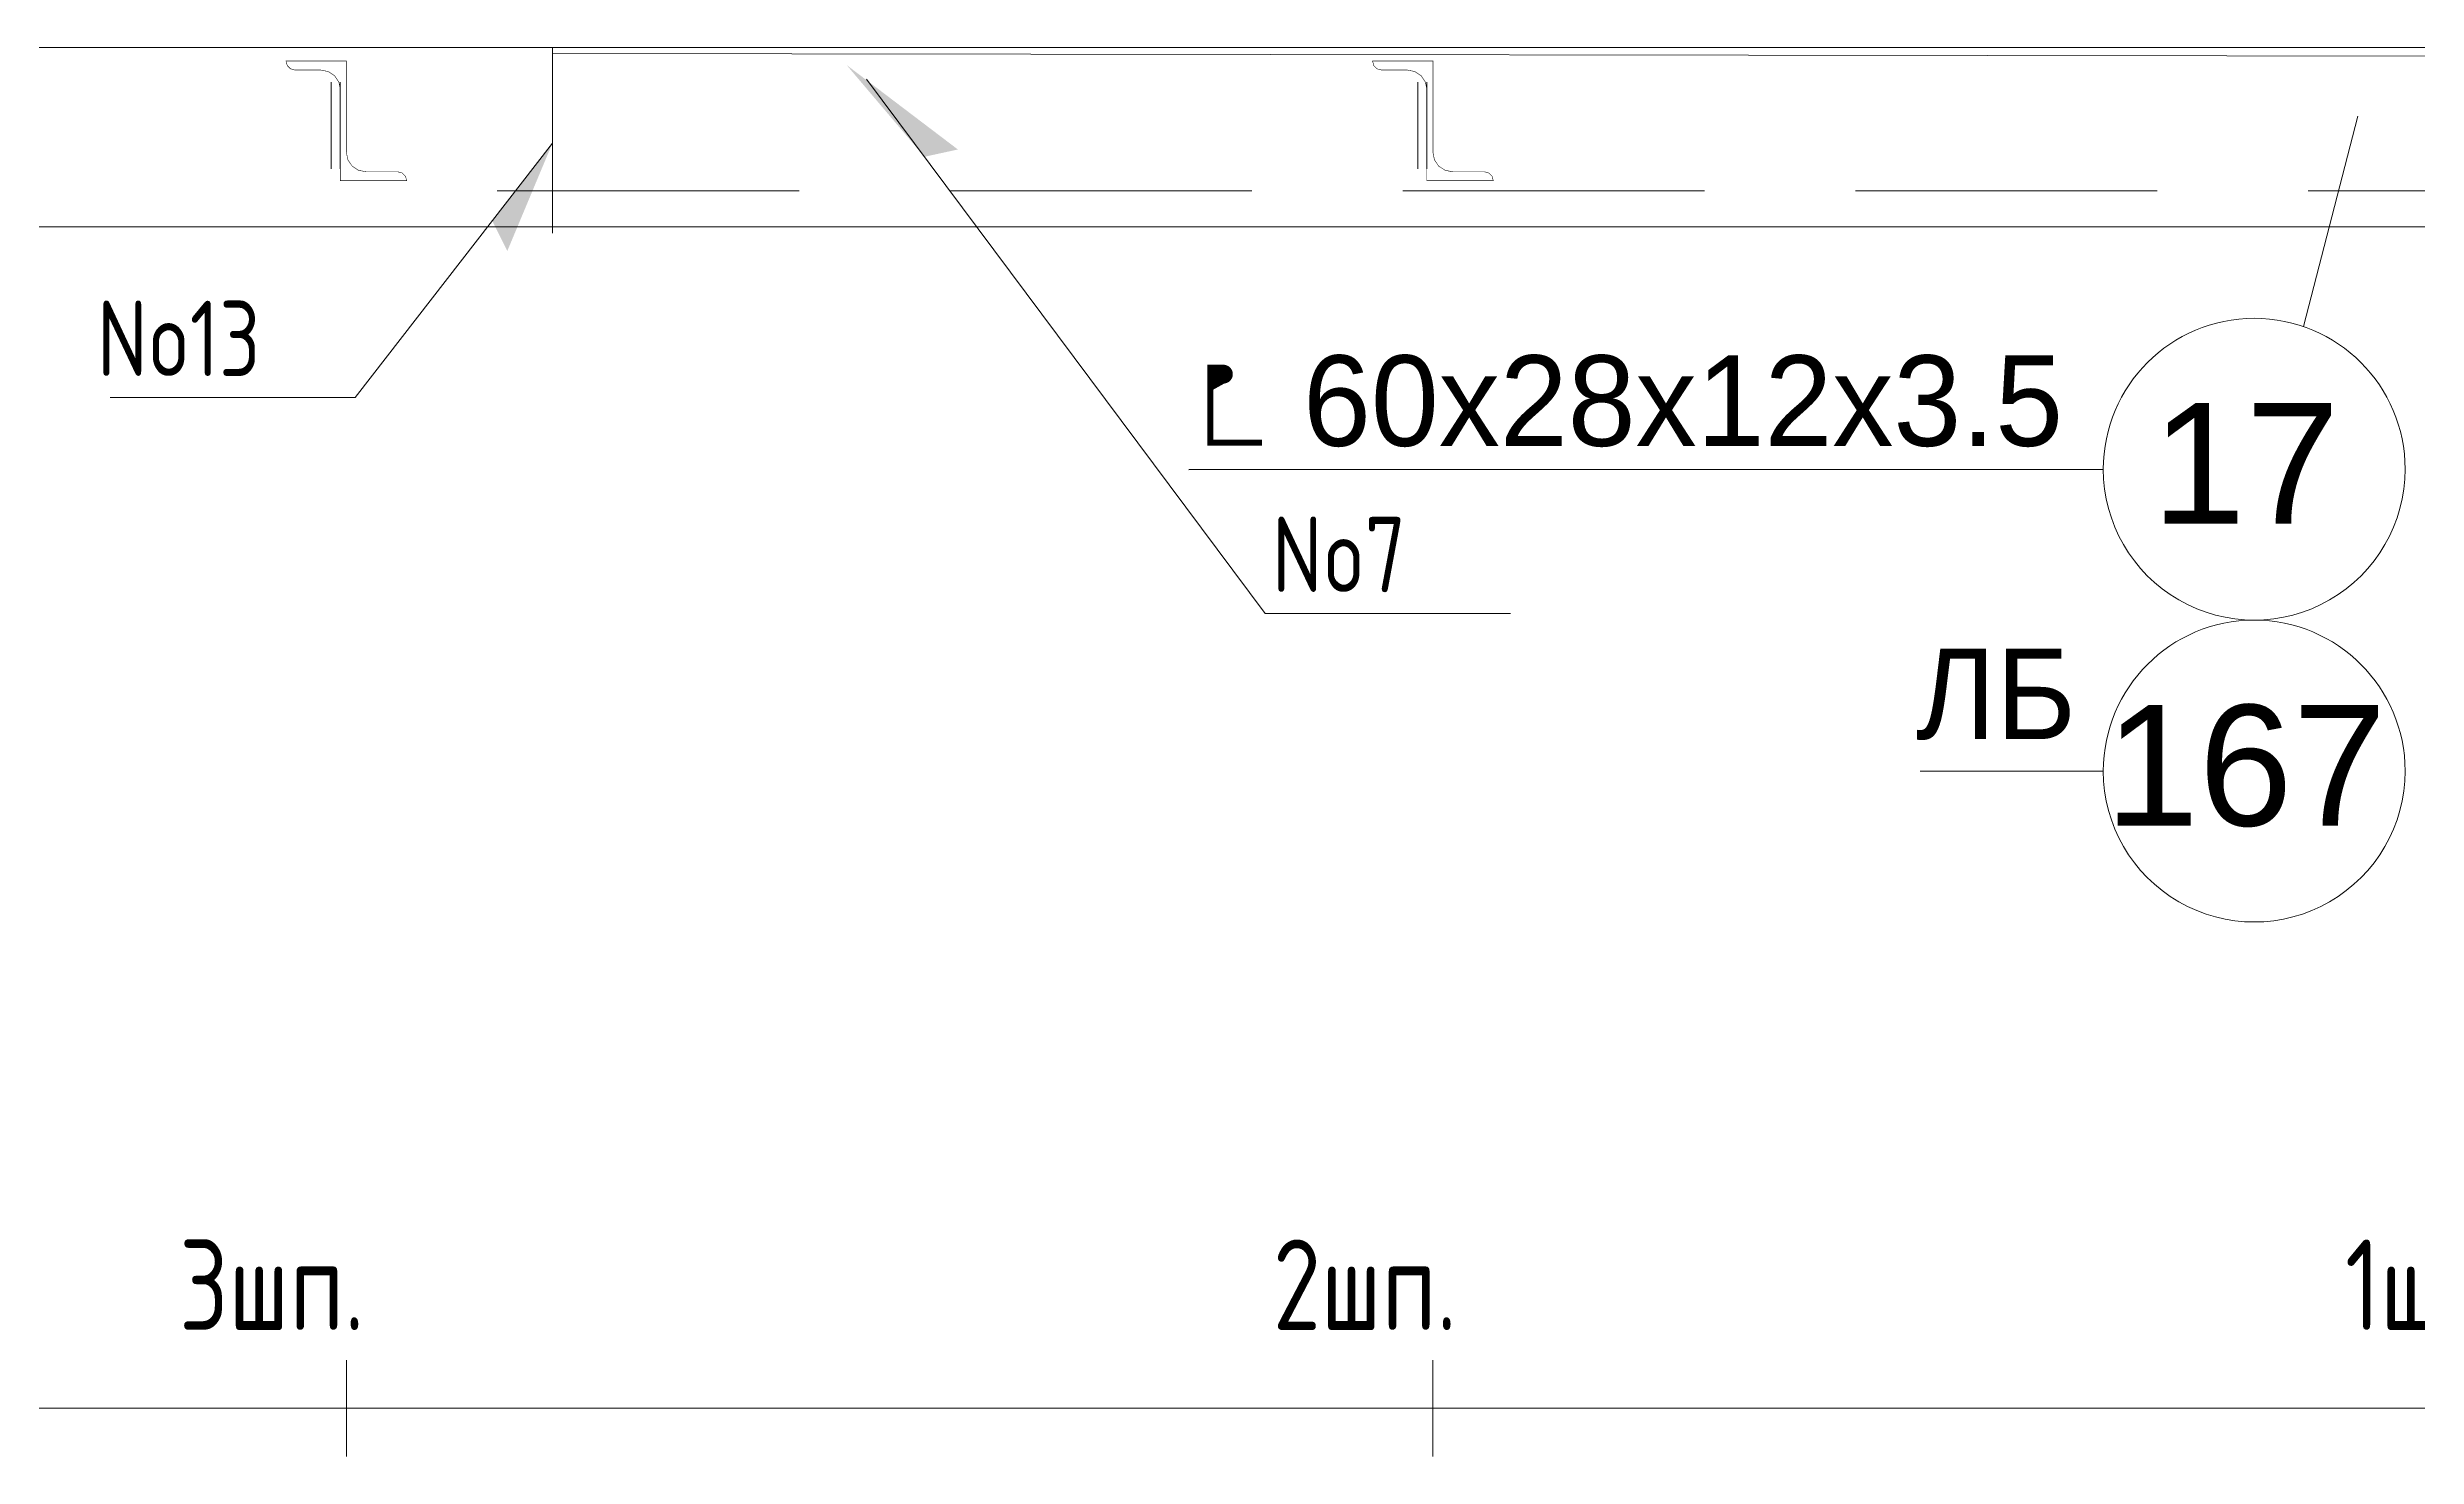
# Model space of a CAD drawing. Header units: millimetres. Extents: x 42007 to 66124, y -556 to 6894.
# Drawn here: x 51502 to 52287, y 2788 to 3255 of the extents above; entities that cross this region are included whole.
import ezdxf
from ezdxf.enums import TextEntityAlignment as Align

# ---------------------------------------------------------------- set-up
doc = ezdxf.new("R2010")
doc.units = ezdxf.units.MM
for name, pattern in [('K5LT32769', [0]), ('K5LT32770', [0]), ('K5LT32782', [150, 100, -50]), ('K5LT32786', [25.318241, 20.818241, -1.5, 1.5, -1.5])]:
    doc.linetypes.add(name, pattern=pattern)
doc.layers.add('pen_7', color=1, linetype='Continuous')
doc.styles.add('KTEXTSTYLE', font='GOST_AU.SHX', dxfattribs={"width": 0.96, "height": 5})
doc.styles.add('style5', font='arial.ttf', dxfattribs={"height": 3})

msp = doc.modelspace()

# ---------------------------------------------------------------- hatches: boundary and pattern name
for color, points in [(7, [(51792.521, 3218.31), (51803.617, 3220.721), (51766.745, 3248.705)]), (7, [(51649.245, 3197.272), (51654.339, 3187.124), (51669.267, 3222.797)]), (0, [(51891.584, 3144.177, 1), (51891.584, 3148.411), (51887.249, 3148.411), (51887.249, 3141.764)])]:
    msp.add_hatch(color=color).paths.add_polyline_path(points)

# ---------------------------------------------------------------- linework, layer by layer
at = {"color": 7, "linetype": 'K5LT32769', "lineweight": 18}
for p, q in [((48552.52, 3254.547), (51651.004, 3254.547)), ((51651.004, 3254.547), (52368.529, 3254.547)), ((51669.267, 3254.547), (51669.267, 3195.065)), ((51669.267, 3252.538), (51669.267, 3193.056)), ((51669.267, 3252.538), (52368.529, 3251.547)), ((51905.464, 3067.048), (51773.374, 3244.023)), ((52267.475, 3231.804), (52249.442, 3162.068)), ((51603.958, 3138.612), (51669.267, 3222.797)), ((48552.52, 3195.065), (51651.004, 3195.065)), ((51651.004, 3195.065), (52372.997, 3195.065)), ((51522.731, 3138.612), (51603.958, 3138.612)), ((51986.692, 3067.048), (51905.464, 3067.048)), ((52122.403, 3014.814), (52183.11, 3014.814)), ((51601.004, 2787.706), (51601.004, 2819.706)), ((51961.004, 2787.706), (51961.004, 2819.706))]:
    msp.add_line(p, q, dxfattribs=at)
at = {"color": 7, "linetype": 'K5LT32782', "lineweight": 18}
for p, q in [((51596.004, 3214.323), (51596.004, 3243.07)), ((51599.004, 3214.323), (51599.004, 3243.07)), ((51956.004, 3214.323), (51956.004, 3243.07)), ((51959.004, 3214.323), (51959.004, 3243.07)), ((51651.004, 3207.065), (52365.435, 3207.065))]:
    msp.add_line(p, q, dxfattribs=at)
at = {"color": 0}
msp.add_line((51880.084, 3114.666), (52183.11, 3114.811), dxfattribs=at)
at = {"color": 7, "linetype": 'K5LT32770', "lineweight": 18}
msp.add_line((45977.521, 2803.706), (52439.59, 2803.706), dxfattribs=at)
at = {"color": 7, "linetype": 'K5LT32786', "const_width": 0.18}
for points in [[(51601.004, 3250.018), (51601.004, 3219.785), (51601.498, 3217.32), (51602.908, 3215.229), (51605.015, 3213.833), (51607.504, 3213.342), (51618.004, 3213.342), (51619.504, 3212.944), (51620.601, 3211.855), (51621.004, 3210.368), (51599.004, 3210.368), (51599.004, 3240.601), (51598.51, 3243.067), (51597.099, 3245.157), (51594.992, 3246.553), (51592.504, 3247.044), (51584.004, 3247.044), (51582.504, 3247.442), (51581.406, 3248.531), (51581.004, 3250.018), (51601.004, 3250.018)], [(51961.004, 3250.018), (51961.004, 3219.785), (51961.498, 3217.32), (51962.908, 3215.229), (51965.015, 3213.833), (51967.504, 3213.342), (51978.004, 3213.342), (51979.504, 3212.944), (51980.601, 3211.855), (51981.004, 3210.368), (51959.004, 3210.368), (51959.004, 3240.601), (51958.51, 3243.067), (51957.099, 3245.157), (51954.992, 3246.553), (51952.504, 3247.044), (51944.004, 3247.044), (51942.504, 3247.442), (51941.406, 3248.531), (51941.004, 3250.018), (51961.004, 3250.018)]]:
    msp.add_lwpolyline(points, dxfattribs=at)
at = {"color": 0}
msp.add_lwpolyline([(51887.249, 3149.444, 0, 0, 0), (51889.602, 3149.444, 0, 0, 0), (51889.602, 3149.444, 0, 0, 0), (51887.249, 3149.444, 0, 0, 0), (51887.249, 3149.444, 20, 20, 0)], format="xyseb", dxfattribs=at)
at = {"color": 0, "const_width": 2}
msp.add_lwpolyline([(51886.629, 3148.411), (51891.584, 3148.411, -1), (51891.584, 3144.177), (51886.726, 3141.473)], format="xyb", dxfattribs=at)
msp.add_lwpolyline([(51887.249, 3149.444), (51887.249, 3123.627), (51904.392, 3123.627)], dxfattribs=at)
at = {"color": 7, "linetype": 'K5LT32769', "lineweight": 18}
for centre, start, end in [((52233.11, 3114.811), 0, 179.999977), ((52233.11, 3114.811), 179.999977, 0), ((52233.11, 3014.81), 0, 179.999977), ((52233.11, 3014.81), 179.999977, 0)]:
    msp.add_arc(centre, 50, start, end, dxfattribs=at)

# ---------------------------------------------------------------- texts
at = {"color": 7, "attachment_point": 1}
for s, insert, char_height, style in [('\\H3.5;\\W0.965;\\Q15;\\Q0;\\H25.00;No13', (51518.395, 3170.618), 2.5, 'KTEXTSTYLE'), ('{\\H10x;\\W0.965;60x28x12x3.5}', (51917.969, 3152.522), 3, 'style5'), ('\\H3.5;\\W0.965;\\Q15;\\Q0;\\H25.00;No7', (51907.694, 3099.054), 2.5, 'KTEXTSTYLE'), ('\\H3.5;\\W0.965;\\Q15;\\Q0;\\H30.00;ЛБ', (52121.022, 3055.409), 3, 'style5'), ('{\\H12x;\\W0.965;3шп.}', (51545.585, 2859.631), 2.5, 'KTEXTSTYLE'), ('{\\H12x;\\W0.965;2шп.}', (51907.967, 2859.631), 2.5, 'KTEXTSTYLE'), ('{\\H12x;\\W0.965;1шп.}', (52263.204, 2859.631), 2.5, 'KTEXTSTYLE')]:
    msp.add_mtext(s, dxfattribs=dict(at, insert=insert, char_height=char_height, style=style))
at = {"layer": 'pen_7', "color": 2, "linetype": 'Continuous', "style": 'style5'}
for s, p in [('17', (52230.271, 3116.718)), ('167', (52230.271, 3016.718))]:
    msp.add_text(s, height=40, dxfattribs=at).set_placement(p, align=Align.MIDDLE_CENTER)

doc.saveas('drawing.dxf')
